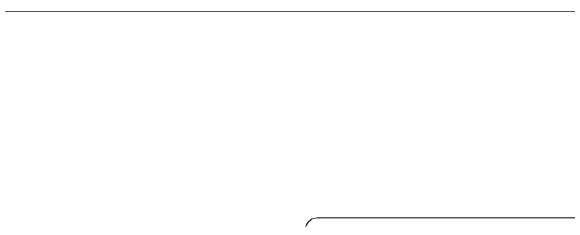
# Model space of a CAD drawing. Header units: millimetres. Extents: x 2258 to 5600, y 711 to 2563.
# Drawn here: x 4480.61 to 4486.14, y 1343.97 to 1346.08 of the extents above; entities that cross this region are included whole.
import ezdxf

# ---------------------------------------------------------------- set-up
doc = ezdxf.new("R2010")
doc.units = ezdxf.units.MM
doc.layers.add('PQI-A-IN-ELEV', color=245, linetype='Continuous', lineweight=9)
doc.layers.add('PQI-A-WIN', color=140, linetype='Continuous', lineweight=13)

# ---------------------------------------------------------------- blocks, each defined once
blk = doc.blocks.new('w2')
at = {"ltscale": 1000}
blk.add_lwpolyline([(-873.446731596996, 44.77642781825853, -0.3394293121974628), (-870.5489044485585, 46.99998422237695), (-791.8881364164845, 46.9999842223624, -0.3394333461670923)], format="xyb", dxfattribs=at)
at = {"layer": 'PQI-A-IN-ELEV', "ltscale": 1000}
blk.add_line((-1699.999999950109, 100), (1.455191522836685e-11, 100), dxfattribs=at)

msp = doc.modelspace()

# ---------------------------------------------------------------- block references
at = {"layer": 'PQI-A-WIN', "ltscale": 1000, "xscale": 0.03863196438221001, "yscale": 0.03863196438221001, "zscale": 0.03863196438221001, "rotation": 359.997245771198}
msp.add_blockref('w2', (4517.274979345444, 1342.214098071388), dxfattribs=at)

doc.saveas('drawing.dxf')
